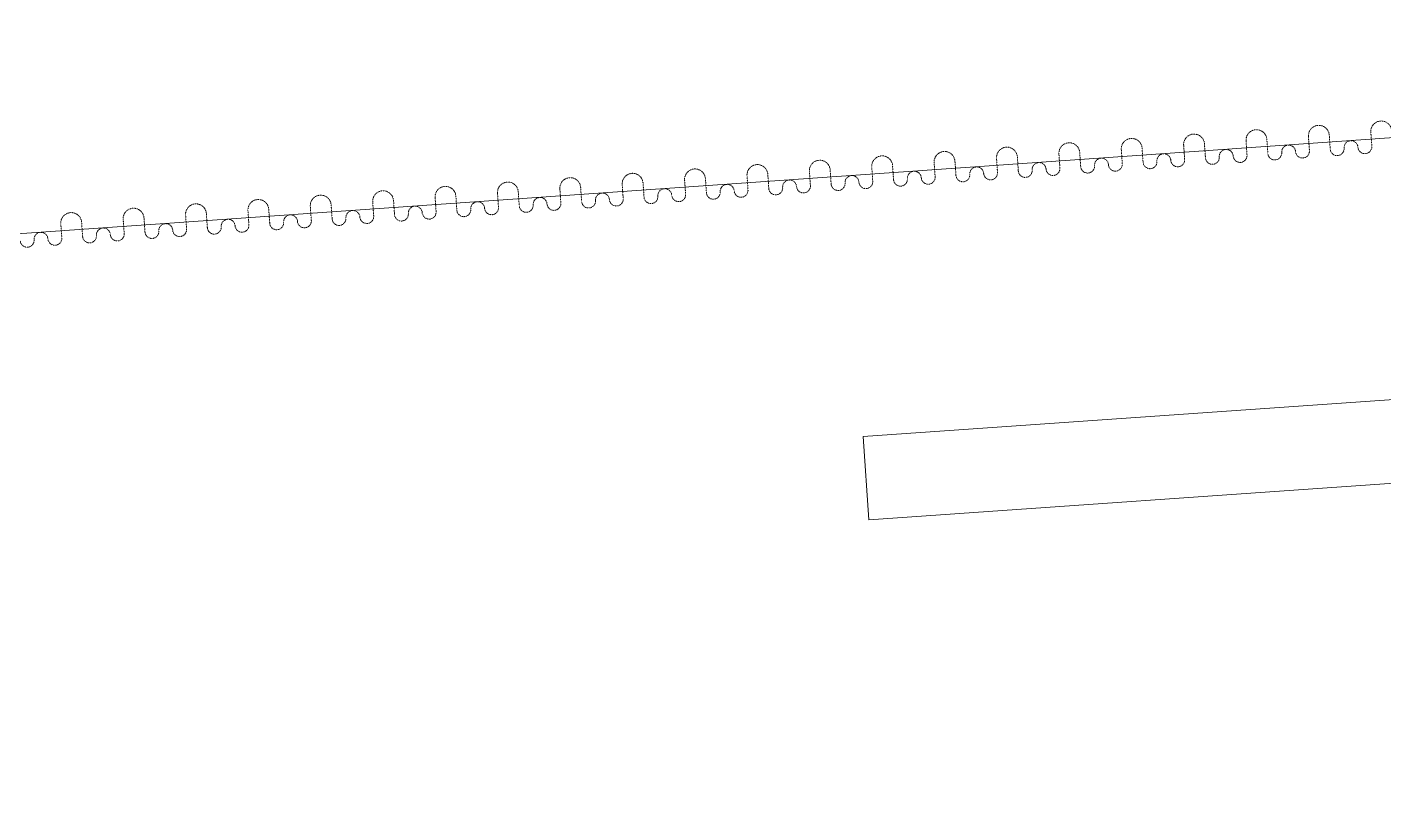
# Model space of a CAD drawing. Header units: millimetres. Extents: x 306 to 836129804, y -168137 to 818603917.
# Drawn here: x 833880189 to 833894834, y 818051418 to 818059616 of the extents above; entities that cross this region are included whole.
import ezdxf

# ---------------------------------------------------------------- set-up
doc = ezdxf.new("R2010")
doc.units = ezdxf.units.MM
doc.header["$LTSCALE"] = 3
doc.linetypes.add('SMALL DASH', pattern=[1.0599999999999998, 0.5299999999999999, -0.5299999999999999])
doc.layers.add('A-010-M_LINE', color=251, linetype='Continuous', lineweight=13)
doc.layers.add('UAJ-00XREF', color=7, linetype='Continuous')

# ---------------------------------------------------------------- blocks, each defined once
blk = doc.blocks.new('3A35X-MAGP-P-MP-00')
at = {"layer": 'A-010-M_LINE'}
for p, q in [((834491749.8010643, 818059616.1770734), (834374483.069208, 818051418.3331978)), ((834489116.4349359, 818056606.8294612), (834468965.6142817, 818055198.1325607)), ((834469028.3780049, 818054300.3237196), (834489179.1986592, 818055709.0206201)), ((834468965.6142817, 818055198.1325607), (834469028.3780049, 818054300.3237196))]:
    blk.add_line(p, q, dxfattribs=at)
at = {"layer": 'A-010-M_LINE', "linetype": 'SMALL DASH'}
for p, q in [((834474007.3240429, 818058299.7799817), (834473996.6890787, 818058451.908702)), ((834474456.2284634, 818058331.1618434), (834474445.5934992, 818058483.2905637)), ((834471987.2541506, 818058158.5616044), (834471976.6191864, 818058310.6903247)), ((834472436.1585711, 818058189.943466), (834472425.5236069, 818058342.0721862)), ((834472660.6107814, 818058205.6343968), (834472649.9758172, 818058357.7631171)), ((834473109.5152019, 818058237.0162585), (834473098.8802377, 818058389.1449788)), ((834473333.9674121, 818058252.7071893), (834473323.3324479, 818058404.8359096)), ((834473782.8718327, 818058284.0890509), (834473772.2368685, 818058436.2177712)), ((834469967.1842582, 818058017.3432269), (834469956.549294, 818058169.4719472)), ((834470416.0886788, 818058048.7250886), (834470405.4537146, 818058200.8538089)), ((834470640.540889, 818058064.4160194), (834470629.9059248, 818058216.5447397)), ((834471089.4453095, 818058095.7978811), (834471078.8103453, 818058247.9266014)), ((834471313.8975198, 818058111.4888119), (834471303.2625556, 818058263.6175321)), ((834471762.8019403, 818058142.8706735), (834471752.1669761, 818058294.9993938)), ((834467722.6621557, 818057860.4339187), (834467712.0271915, 818058012.562639)), ((834467947.1143659, 818057876.1248496), (834467936.4794017, 818058028.2535698)), ((834468396.0187864, 818057907.5067112), (834468385.3838222, 818058059.6354315)), ((834468620.4709967, 818057923.1976421), (834468609.8360325, 818058075.3263624)), ((834469069.3754172, 818057954.5795037), (834469058.740453, 818058106.7082239)), ((834469293.8276275, 818057970.2704345), (834469283.1926633, 818058122.3991548)), ((834469742.732048, 818058001.6522962), (834469732.0970838, 818058153.7810165)), ((834465702.5922633, 818057719.2155414), (834465691.9572991, 818057871.3442616)), ((834465927.0444736, 818057734.9064722), (834465916.4095094, 818057887.0351925)), ((834466375.9488941, 818057766.2883338), (834466365.3139299, 818057918.417054)), ((834466600.4011045, 818057781.9792646), (834466589.7661402, 818057934.1079849)), ((834467049.305525, 818057813.3611263), (834467038.6705607, 818057965.4898466)), ((834467273.7577351, 818057829.0520571), (834467263.1227709, 818057981.1807774)), ((834463682.522371, 818057577.997164), (834463671.8874068, 818057730.1258843)), ((834463906.9745812, 818057593.6880947), (834463896.339617, 818057745.816815)), ((834464355.8790019, 818057625.0699564), (834464345.2440376, 818057777.1986767)), ((834464580.331212, 818057640.7608873), (834464569.6962478, 818057792.8896075)), ((834465029.2356325, 818057672.142749), (834465018.6006683, 818057824.2714692)), ((834465253.6878428, 818057687.8336797), (834465243.0528786, 818057839.9624)), ((834461662.4524788, 818057436.7787865), (834461651.8175145, 818057588.9075068)), ((834461886.904689, 818057452.4697174), (834461876.2697247, 818057604.5984377)), ((834462335.8091094, 818057483.8515791), (834462325.1741452, 818057635.9802994)), ((834462560.2613198, 818057499.5425099), (834462549.6263555, 818057651.6712302)), ((834463009.1657403, 818057530.9243715), (834462998.530776, 818057683.0530918)), ((834463233.6179506, 818057546.6153023), (834463222.9829863, 818057698.7440226)), ((834460315.7392172, 818057342.6332016), (834460305.1042529, 818057494.7619219)), ((834460540.1914275, 818057358.3241324), (834460529.5564632, 818057510.4528527)), ((834460989.095848, 818057389.7059941), (834460978.4608837, 818057541.8347144)), ((834461213.5480582, 818057405.396925), (834461202.9130939, 818057557.5256453))]:
    blk.add_line(p, q, dxfattribs=at)
for centre, radius, start, end in [((834474557.8196044, 818058491.1360291), 112.5, 3.998906433197031, 183.998906433197), ((834472537.749712, 818058349.9176517), 112.5, 3.998906433197031, 183.998906433197), ((834473211.1063428, 818058396.9904442), 112.5, 3.998906433197031, 183.998906433197), ((834473884.4629736, 818058444.0632366), 112.5, 3.998906433197031, 183.998906433197), ((834470517.6798197, 818058208.6992743), 112.5, 3.998906433197031, 183.998906433197), ((834471191.0364505, 818058255.7720667), 112.5, 3.998906433197031, 183.998906433197), ((834471864.3930813, 818058302.8448592), 112.5, 3.998906433197031, 183.998906433197), ((834473558.4196224, 818058268.3981202), 75, 3.998906433197031, 183.998906433197), ((834474082.1414464, 818058305.010292), 75, 183.998906433197, 3.998906433197031), ((834474231.7762532, 818058315.4709126), 75, 3.998906433197031, 183.998906433197), ((834474381.41106, 818058325.9315331), 75, 183.998906433197, 3.998906433197031), ((834474381.41106, 818058325.9315331), 75, 183.998906433197, 3.998906433197031), ((834468497.6099274, 818058067.480897), 112.5, 3.998906433197031, 183.998906433197), ((834469170.9665581, 818058114.5536894), 112.5, 3.998906433197031, 183.998906433197), ((834469844.3231889, 818058161.6264819), 112.5, 3.998906433197031, 183.998906433197), ((834471538.3497301, 818058127.1797427), 75, 3.998906433197031, 183.998906433197), ((834472062.0715541, 818058163.7919146), 75, 183.998906433197, 3.998906433197031), ((834472211.7063608, 818058174.2525352), 75, 3.998906433197031, 183.998906433197), ((834472361.3411677, 818058184.7131557), 75, 183.998906433197, 3.998906433197031), ((834472361.3411677, 818058184.7131557), 75, 183.998906433197, 3.998906433197031), ((834472735.4281847, 818058210.8647071), 75, 183.998906433197, 3.998906433197031), ((834472885.0629916, 818058221.3253276), 75, 3.998906433197031, 183.998906433197), ((834473034.6977985, 818058231.7859482), 75, 183.998906433197, 3.998906433197031), ((834473034.6977985, 818058231.7859482), 75, 183.998906433197, 3.998906433197031), ((834473408.7848155, 818058257.9374995), 75, 183.998906433197, 3.998906433197031), ((834473708.0544293, 818058278.8587407), 75, 183.998906433197, 3.998906433197031), ((834473708.0544293, 818058278.8587407), 75, 183.998906433197, 3.998906433197031), ((834466477.540035, 818057926.2625195), 112.5, 3.998906433197031, 183.998906433197), ((834467150.8966658, 818057973.335312), 112.5, 3.998906433197031, 183.998906433197), ((834467824.2532966, 818058020.4081044), 112.5, 3.998906433197031, 183.998906433197), ((834468844.923207, 818057938.8885728), 75, 3.998906433197031, 183.998906433197), ((834469518.2798377, 818057985.9613653), 75, 3.998906433197031, 183.998906433197), ((834470042.0016617, 818058022.5735372), 75, 183.998906433197, 3.998906433197031), ((834470191.6364685, 818058033.0341578), 75, 3.998906433197031, 183.998906433197), ((834470341.2712754, 818058043.4947784), 75, 183.998906433197, 3.998906433197031), ((834470341.2712754, 818058043.4947784), 75, 183.998906433197, 3.998906433197031), ((834470715.3582925, 818058069.6463296), 75, 183.998906433197, 3.998906433197031), ((834470864.9930993, 818058080.1069503), 75, 3.998906433197031, 183.998906433197), ((834471014.6279062, 818058090.5675708), 75, 183.998906433197, 3.998906433197031), ((834471014.6279062, 818058090.5675708), 75, 183.998906433197, 3.998906433197031), ((834471388.7149233, 818058116.7191222), 75, 183.998906433197, 3.998906433197031), ((834471687.9845369, 818058137.6403632), 75, 183.998906433197, 3.998906433197031), ((834471687.9845369, 818058137.6403632), 75, 183.998906433197, 3.998906433197031), ((834464457.4701427, 818057785.0441421), 112.5, 3.998906433197031, 183.998906433197), ((834465130.8267735, 818057832.1169345), 112.5, 3.998906433197031, 183.998906433197), ((834465804.1834043, 818057879.1897271), 112.5, 3.998906433197031, 183.998906433197), ((834466824.8533146, 818057797.6701955), 75, 3.998906433197031, 183.998906433197), ((834467498.2099454, 818057844.7429879), 75, 3.998906433197031, 183.998906433197), ((834468021.9317694, 818057881.3551599), 75, 183.998906433197, 3.998906433197031), ((834468171.5665762, 818057891.8157804), 75, 3.998906433197031, 183.998906433197), ((834468321.201383, 818057902.2764009), 75, 183.998906433197, 3.998906433197031), ((834468321.201383, 818057902.2764009), 75, 183.998906433197, 3.998906433197031), ((834468695.2884002, 818057928.4279523), 75, 183.998906433197, 3.998906433197031), ((834468994.5580138, 818057949.3491935), 75, 183.998906433197, 3.998906433197031), ((834468994.5580138, 818057949.3491935), 75, 183.998906433197, 3.998906433197031), ((834469368.645031, 818057975.5007448), 75, 183.998906433197, 3.998906433197031), ((834469667.9146446, 818057996.4219859), 75, 183.998906433197, 3.998906433197031), ((834469667.9146446, 818057996.4219859), 75, 183.998906433197, 3.998906433197031), ((834462437.4002504, 818057643.8257648), 112.5, 3.998906433197031, 183.998906433197), ((834463110.7568811, 818057690.8985572), 112.5, 3.998906433197031, 183.998906433197), ((834463784.1135119, 818057737.9713497), 112.5, 3.998906433197031, 183.998906433197), ((834464804.7834224, 818057656.4518181), 75, 3.998906433197031, 183.998906433197), ((834465478.1400532, 818057703.5246105), 75, 3.998906433197031, 183.998906433197), ((834465627.7748599, 818057713.985231), 75, 183.998906433197, 3.998906433197031), ((834465627.7748599, 818057713.985231), 75, 183.998906433197, 3.998906433197031), ((834466001.8618771, 818057740.1367824), 75, 183.998906433197, 3.998906433197031), ((834466151.4966838, 818057750.597403), 75, 3.998906433197031, 183.998906433197), ((834466301.1314907, 818057761.0580236), 75, 183.998906433197, 3.998906433197031), ((834466301.1314907, 818057761.0580236), 75, 183.998906433197, 3.998906433197031), ((834466675.2185078, 818057787.2095749), 75, 183.998906433197, 3.998906433197031), ((834466974.4881215, 818057808.130816), 75, 183.998906433197, 3.998906433197031), ((834466974.4881215, 818057808.130816), 75, 183.998906433197, 3.998906433197031), ((834467348.5751386, 818057834.2823673), 75, 183.998906433197, 3.998906433197031), ((834467647.8447523, 818057855.2036085), 75, 183.998906433197, 3.998906433197031), ((834467647.8447523, 818057855.2036085), 75, 183.998906433197, 3.998906433197031), ((834460417.330358, 818057502.6073873), 112.5, 3.998906433197031, 183.998906433197), ((834461090.6869888, 818057549.6801798), 112.5, 3.998906433197031, 183.998906433197), ((834461764.0436196, 818057596.7529722), 112.5, 3.998906433197031, 183.998906433197), ((834462784.7135301, 818057515.2334406), 75, 3.998906433197031, 183.998906433197), ((834463458.0701607, 818057562.3062332), 75, 3.998906433197031, 183.998906433197), ((834463607.7049676, 818057572.7668537), 75.00000000001455, 183.998906433197, 3.998906433197031), ((834463607.7049676, 818057572.7668537), 75.00000000001455, 183.998906433197, 3.998906433197031), ((834463981.7919847, 818057598.918405), 75, 183.998906433197, 3.998906433197031), ((834464131.4267915, 818057609.3790256), 75, 3.998906433197031, 183.998906433197), ((834464281.0615984, 818057619.8396461), 75, 183.998906433197, 3.998906433197031), ((834464281.0615984, 818057619.8396461), 75, 183.998906433197, 3.998906433197031), ((834464655.1486155, 818057645.9911976), 75, 183.998906433197, 3.998906433197031), ((834464954.4182292, 818057666.9124386), 75, 183.998906433197, 3.998906433197031), ((834464954.4182292, 818057666.9124386), 75, 183.998906433197, 3.998906433197031), ((834465328.5052463, 818057693.06399), 75, 183.998906433197, 3.998906433197031), ((834460764.6436377, 818057374.0150633), 75, 3.998906433197031, 183.998906433197), ((834461438.0002685, 818057421.0878558), 75, 3.998906433197031, 183.998906433197), ((834461587.6350753, 818057431.5484763), 75, 183.998906433197, 3.998906433197031), ((834461587.6350753, 818057431.5484763), 75, 183.998906433197, 3.998906433197031), ((834461961.7220924, 818057457.7000277), 75, 183.998906433197, 3.998906433197031), ((834462111.3568993, 818057468.1606482), 75.00000000001756, 3.998906433197031, 183.998906433197), ((834462260.991706, 818057478.6212687), 75, 183.998906433197, 3.998906433197031), ((834462260.991706, 818057478.6212687), 75, 183.998906433197, 3.998906433197031), ((834462635.0787232, 818057504.7728201), 75, 183.998906433197, 3.998906433197031), ((834462934.3483368, 818057525.6940613), 75, 183.998906433197, 3.998906433197031), ((834462934.3483368, 818057525.6940613), 75, 183.998906433197, 3.998906433197031), ((834463308.435354, 818057551.8456126), 75, 183.998906433197, 3.998906433197031), ((834459941.6522001, 818057316.4816502), 75, 183.998906433197, 3.998906433197031), ((834460091.2870069, 818057326.9422709), 75, 3.998906433197031, 183.998906433197), ((834460240.9218137, 818057337.4028914), 75, 183.998906433197, 3.998906433197031), ((834460240.9218137, 818057337.4028914), 75, 183.998906433197, 3.998906433197031), ((834460615.0088308, 818057363.5544428), 75, 183.998906433197, 3.998906433197031), ((834460914.2784445, 818057384.4756838), 75, 183.998906433197, 3.998906433197031), ((834460914.2784445, 818057384.4756838), 75, 183.998906433197, 3.998906433197031), ((834461288.3654616, 818057410.6272352), 75, 183.998906433197, 3.998906433197031)]:
    blk.add_arc(centre, radius, start, end, dxfattribs=at)

msp = doc.modelspace()

# ---------------------------------------------------------------- block references
at = {"layer": 'UAJ-00XREF', "ltscale": 0.5}
msp.add_blockref('3A35X-MAGP-P-MP-00', (-579752.5553781986, 0), dxfattribs=at)

doc.saveas('drawing.dxf')
